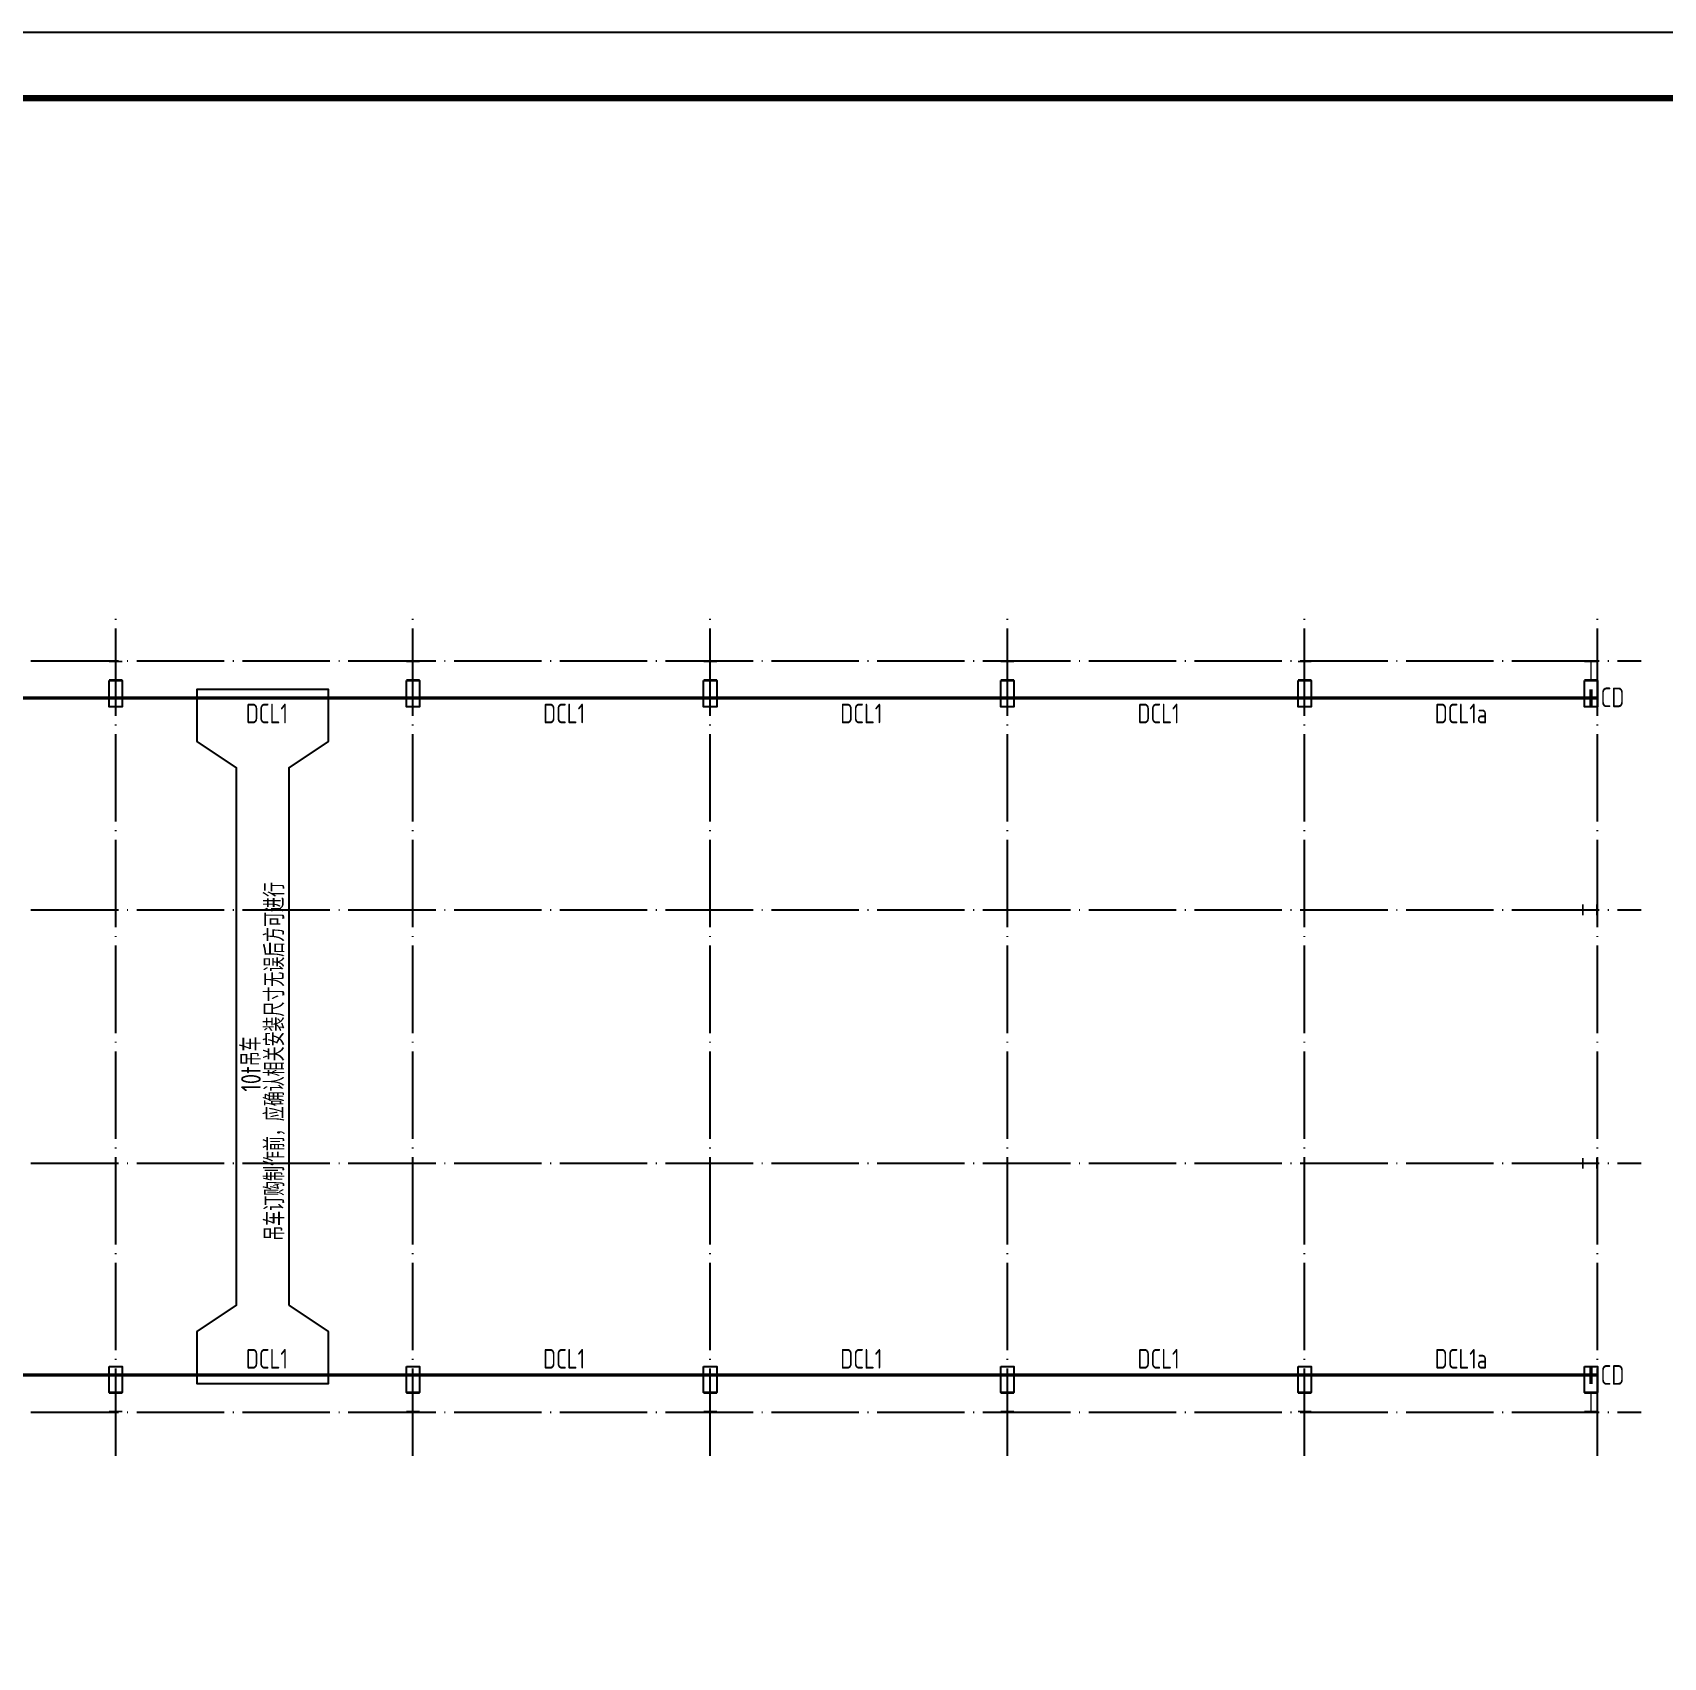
# Model space of a CAD drawing. Extents: x 9834882 to 10005569, y 1691670 to 2510806.
# Drawn here: x 9926492 to 9963802, y 2160667 to 2197857 of the extents above; entities that cross this region are included whole.
import ezdxf

# ---------------------------------------------------------------- set-up
doc = ezdxf.new("R2010")
doc.units = 0
doc.header["$LTSCALE"] = 1000
doc.header["$MEASUREMENT"] = 0
for name, pattern in [('8', [38, 30, -3, 2, -3]), ('DASH', [0.35, 0.25, -0.1]), ('DOTE', [2.42, 2, -0.2, 0.02, -0.2])]:
    doc.linetypes.add(name, pattern=pattern)
for name, color, linetype in [('DCL', 6, 'CONTINUOUS'), ('DOTE', 8, 'DOTE'), ('PUB_TITLE', 4, 'CONTINUOUS'), ('柱', 2, 'CONTINUOUS')]:
    doc.layers.add(name, color=color, linetype=linetype)
doc.styles.add('TSSD_REIN', font='atssdeng.shx', dxfattribs={"width": 0.7, "bigfont": 'atssdchn.shx'})

msp = doc.modelspace()

# ---------------------------------------------------------------- hatches: boundary and pattern name
at = {"layer": '柱'}
for color, points in [(2, [(9928543.9, 2183478.5), (9928243.9, 2183478.5), (9928243.9, 2183446.5), (9928381.9, 2183446.5), (9928381.9, 2183060.5), (9928243.9, 2183060.5), (9928243.9, 2183028.5), (9928543.9, 2183028.5), (9928543.9, 2183060.5), (9928405.9, 2183060.5), (9928405.9, 2183446.5), (9928543.9, 2183446.5)]), (2, [(9935343.9, 2183478.5), (9935043.9, 2183478.5), (9935043.9, 2183446.5), (9935181.9, 2183446.5), (9935181.9, 2183060.5), (9935043.9, 2183060.5), (9935043.9, 2183028.5), (9935343.9, 2183028.5), (9935343.9, 2183060.5), (9935205.9, 2183060.5), (9935205.9, 2183446.5), (9935343.9, 2183446.5)]), (2, [(9942143.9, 2183478.5), (9941843.9, 2183478.5), (9941843.9, 2183446.5), (9941981.9, 2183446.5), (9941981.9, 2183060.5), (9941843.9, 2183060.5), (9941843.9, 2183028.5), (9942143.9, 2183028.5), (9942143.9, 2183060.5), (9942005.9, 2183060.5), (9942005.9, 2183446.5), (9942143.9, 2183446.5)]), (2, [(9948943.9, 2183478.5), (9948643.9, 2183478.5), (9948643.9, 2183446.5), (9948781.9, 2183446.5), (9948781.9, 2183060.5), (9948643.9, 2183060.5), (9948643.9, 2183028.5), (9948943.9, 2183028.5), (9948943.9, 2183060.5), (9948805.9, 2183060.5), (9948805.9, 2183446.5), (9948943.9, 2183446.5)]), (2, [(9955743.9, 2183478.5), (9955443.9, 2183478.5), (9955443.9, 2183446.5), (9955581.9, 2183446.5), (9955581.9, 2183060.5), (9955443.9, 2183060.5), (9955443.9, 2183028.5), (9955743.9, 2183028.5), (9955743.9, 2183060.5), (9955605.9, 2183060.5), (9955605.9, 2183446.5), (9955743.9, 2183446.5)]), (2, [(9962293.9, 2183478.5), (9961993.9, 2183478.5), (9961993.9, 2183446.5), (9962131.9, 2183446.5), (9962131.9, 2183060.5), (9961993.9, 2183060.5), (9961993.9, 2183028.5), (9962293.9, 2183028.5), (9962293.9, 2183060.5), (9962155.9, 2183060.5), (9962155.9, 2183446.5), (9962293.9, 2183446.5)]), (3, [(9962293.9, 2177898.5), (9962293.9, 2177658.5), (9962261.9, 2177658.5), (9962261.9, 2177766.5), (9961975.9, 2177766.5), (9961975.9, 2177658.5), (9961943.9, 2177658.5), (9961943.9, 2177898.5), (9961975.9, 2177898.5), (9961975.9, 2177790.5), (9962261.9, 2177790.5), (9962261.9, 2177898.5)]), (3, [(9962293.9, 2172098.5), (9962293.9, 2171858.5), (9962261.9, 2171858.5), (9962261.9, 2171966.5), (9961975.9, 2171966.5), (9961975.9, 2171858.5), (9961943.9, 2171858.5), (9961943.9, 2172098.5), (9961975.9, 2172098.5), (9961975.9, 2171990.5), (9962261.9, 2171990.5), (9962261.9, 2172098.5)]), (2, [(9928543.9, 2166278.5), (9928243.9, 2166278.5), (9928243.9, 2166310.5), (9928381.9, 2166310.5), (9928381.9, 2166696.5), (9928243.9, 2166696.5), (9928243.9, 2166728.5), (9928543.9, 2166728.5), (9928543.9, 2166696.5), (9928405.9, 2166696.5), (9928405.9, 2166310.5), (9928543.9, 2166310.5)]), (2, [(9935343.9, 2166278.5), (9935043.9, 2166278.5), (9935043.9, 2166310.5), (9935181.9, 2166310.5), (9935181.9, 2166696.5), (9935043.9, 2166696.5), (9935043.9, 2166728.5), (9935343.9, 2166728.5), (9935343.9, 2166696.5), (9935205.9, 2166696.5), (9935205.9, 2166310.5), (9935343.9, 2166310.5)]), (2, [(9942143.9, 2166278.5), (9941843.9, 2166278.5), (9941843.9, 2166310.5), (9941981.9, 2166310.5), (9941981.9, 2166696.5), (9941843.9, 2166696.5), (9941843.9, 2166728.5), (9942143.9, 2166728.5), (9942143.9, 2166696.5), (9942005.9, 2166696.5), (9942005.9, 2166310.5), (9942143.9, 2166310.5)]), (2, [(9948943.9, 2166278.5), (9948643.9, 2166278.5), (9948643.9, 2166310.5), (9948781.9, 2166310.5), (9948781.9, 2166696.5), (9948643.9, 2166696.5), (9948643.9, 2166728.5), (9948943.9, 2166728.5), (9948943.9, 2166696.5), (9948805.9, 2166696.5), (9948805.9, 2166310.5), (9948943.9, 2166310.5)]), (2, [(9955743.9, 2166278.5), (9955443.9, 2166278.5), (9955443.9, 2166310.5), (9955581.9, 2166310.5), (9955581.9, 2166696.5), (9955443.9, 2166696.5), (9955443.9, 2166728.5), (9955743.9, 2166728.5), (9955743.9, 2166696.5), (9955605.9, 2166696.5), (9955605.9, 2166310.5), (9955743.9, 2166310.5)]), (2, [(9962293.9, 2166278.5), (9961993.9, 2166278.5), (9961993.9, 2166310.5), (9962131.9, 2166310.5), (9962131.9, 2166696.5), (9961993.9, 2166696.5), (9961993.9, 2166728.5), (9962293.9, 2166728.5), (9962293.9, 2166696.5), (9962155.9, 2166696.5), (9962155.9, 2166310.5), (9962293.9, 2166310.5)])]:
    msp.add_hatch(color=color, dxfattribs=at).paths.add_polyline_path(points)

# ---------------------------------------------------------------- linework, layer by layer
at = {"layer": 'DCL', "ltscale": 0.05}
for points in [[(9928243.9, 2183028.5), (9928543.9, 2183028.5), (9928543.9, 2182428.5), (9928243.9, 2182428.5)], [(9935043.9, 2183028.5), (9935343.9, 2183028.5), (9935343.9, 2182428.5), (9935043.9, 2182428.5)], [(9941843.9, 2183028.5), (9942143.9, 2183028.5), (9942143.9, 2182428.5), (9941843.9, 2182428.5)], [(9948643.9, 2183028.5), (9948943.9, 2183028.5), (9948943.9, 2182428.5), (9948643.9, 2182428.5)], [(9955443.9, 2183028.5), (9955743.9, 2183028.5), (9955743.9, 2182428.5), (9955443.9, 2182428.5)], [(9961993.9, 2183028.5), (9962293.9, 2183028.5), (9962293.9, 2182428.5), (9961993.9, 2182428.5)], [(9932356.2, 2168728.5), (9933256.2, 2168128.5), (9933256.2, 2166928.5), (9930256.1, 2166928.5), (9930256.1, 2168128.5), (9931156.2, 2168728.5), (9931156.2, 2181028.5), (9930256.1, 2181628.5), (9930256.1, 2182828.5), (9933256.2, 2182828.5), (9933256.2, 2181628.5), (9932356.2, 2181028.5)], [(9928243.9, 2167328.5), (9928543.9, 2167328.5), (9928543.9, 2166728.5), (9928243.9, 2166728.5)], [(9935043.9, 2167328.5), (9935343.9, 2167328.5), (9935343.9, 2166728.5), (9935043.9, 2166728.5)], [(9941843.9, 2167328.5), (9942143.9, 2167328.5), (9942143.9, 2166728.5), (9941843.9, 2166728.5)], [(9948643.9, 2167328.5), (9948943.9, 2167328.5), (9948943.9, 2166728.5), (9948643.9, 2166728.5)], [(9955443.9, 2167328.5), (9955743.9, 2167328.5), (9955743.9, 2166728.5), (9955443.9, 2166728.5)], [(9961993.9, 2167328.5), (9962293.9, 2167328.5), (9962293.9, 2166728.5), (9961993.9, 2166728.5)]]:
    msp.add_lwpolyline(points, close=True, dxfattribs=at)
at = {"layer": 'DCL', "linetype": 'DASH', "ltscale": 2, "const_width": 75}
for points in [[(9908093.9, 2182628.5), (9962293.9, 2182628.5)], [(9908093.9, 2167128.5), (9962293.9, 2167128.5)]]:
    msp.add_lwpolyline(points, dxfattribs=at)
at = {"layer": 'DCL', "color": 5, "ltscale": 2, "const_width": 75}
for points in [[(9962143.9, 2182428.5), (9962143.9, 2182828.5)], [(9962143.9, 2167328.5), (9962143.9, 2166928.5)]]:
    msp.add_lwpolyline(points, dxfattribs=at)
at = {"layer": 'DOTE'}
for p, q in [((9928393.9, 2165278.5), (9928393.9, 2184478.5)), ((9935193.9, 2165278.5), (9935193.9, 2184478.5)), ((9941993.9, 2165278.5), (9941993.9, 2184478.5)), ((9948793.9, 2165278.5), (9948793.9, 2184478.5)), ((9955593.9, 2165278.5), (9955593.9, 2184478.5)), ((9962293.9, 2165278.5), (9962293.9, 2184478.5)), ((9907093.9, 2183478.5), (9963293.9, 2183478.5)), ((9907093.9, 2177778.5), (9963293.9, 2177778.5)), ((9907093.9, 2171978.5), (9963293.9, 2171978.5)), ((9907093.9, 2166278.5), (9963293.9, 2166278.5))]:
    msp.add_line(p, q, dxfattribs=at)
at = {"layer": 'PUB_TITLE'}
msp.add_lwpolyline([(9894118.6, 2134857), (9983218.6, 2134857), (9983218.6, 2197857), (9894118.6, 2197857)], close=True, dxfattribs=at)
at = {"layer": 'PUB_TITLE', "const_width": 150}
msp.add_lwpolyline([(9897868.6, 2136357), (9981718.6, 2136357), (9981718.6, 2196357), (9897868.6, 2196357)], close=True, dxfattribs=at)
at = {"layer": '柱', "color": 2, "const_width": 5}
for points in [[(9928543.9, 2183478.5), (9928243.9, 2183478.5), (9928243.9, 2183446.5), (9928381.9, 2183446.5), (9928381.9, 2183060.5), (9928243.9, 2183060.5), (9928243.9, 2183028.5), (9928543.9, 2183028.5), (9928543.9, 2183060.5), (9928405.9, 2183060.5), (9928405.9, 2183446.5), (9928543.9, 2183446.5)], [(9935343.9, 2183478.5), (9935043.9, 2183478.5), (9935043.9, 2183446.5), (9935181.9, 2183446.5), (9935181.9, 2183060.5), (9935043.9, 2183060.5), (9935043.9, 2183028.5), (9935343.9, 2183028.5), (9935343.9, 2183060.5), (9935205.9, 2183060.5), (9935205.9, 2183446.5), (9935343.9, 2183446.5)], [(9942143.9, 2183478.5), (9941843.9, 2183478.5), (9941843.9, 2183446.5), (9941981.9, 2183446.5), (9941981.9, 2183060.5), (9941843.9, 2183060.5), (9941843.9, 2183028.5), (9942143.9, 2183028.5), (9942143.9, 2183060.5), (9942005.9, 2183060.5), (9942005.9, 2183446.5), (9942143.9, 2183446.5)], [(9948943.9, 2183478.5), (9948643.9, 2183478.5), (9948643.9, 2183446.5), (9948781.9, 2183446.5), (9948781.9, 2183060.5), (9948643.9, 2183060.5), (9948643.9, 2183028.5), (9948943.9, 2183028.5), (9948943.9, 2183060.5), (9948805.9, 2183060.5), (9948805.9, 2183446.5), (9948943.9, 2183446.5)], [(9955743.9, 2183478.5), (9955443.9, 2183478.5), (9955443.9, 2183446.5), (9955581.9, 2183446.5), (9955581.9, 2183060.5), (9955443.9, 2183060.5), (9955443.9, 2183028.5), (9955743.9, 2183028.5), (9955743.9, 2183060.5), (9955605.9, 2183060.5), (9955605.9, 2183446.5), (9955743.9, 2183446.5)], [(9962293.9, 2183478.5), (9961993.9, 2183478.5), (9961993.9, 2183446.5), (9962131.9, 2183446.5), (9962131.9, 2183060.5), (9961993.9, 2183060.5), (9961993.9, 2183028.5), (9962293.9, 2183028.5), (9962293.9, 2183060.5), (9962155.9, 2183060.5), (9962155.9, 2183446.5), (9962293.9, 2183446.5)], [(9928543.9, 2166278.5), (9928243.9, 2166278.5), (9928243.9, 2166310.5), (9928381.9, 2166310.5), (9928381.9, 2166696.5), (9928243.9, 2166696.5), (9928243.9, 2166728.5), (9928543.9, 2166728.5), (9928543.9, 2166696.5), (9928405.9, 2166696.5), (9928405.9, 2166310.5), (9928543.9, 2166310.5)], [(9935343.9, 2166278.5), (9935043.9, 2166278.5), (9935043.9, 2166310.5), (9935181.9, 2166310.5), (9935181.9, 2166696.5), (9935043.9, 2166696.5), (9935043.9, 2166728.5), (9935343.9, 2166728.5), (9935343.9, 2166696.5), (9935205.9, 2166696.5), (9935205.9, 2166310.5), (9935343.9, 2166310.5)], [(9942143.9, 2166278.5), (9941843.9, 2166278.5), (9941843.9, 2166310.5), (9941981.9, 2166310.5), (9941981.9, 2166696.5), (9941843.9, 2166696.5), (9941843.9, 2166728.5), (9942143.9, 2166728.5), (9942143.9, 2166696.5), (9942005.9, 2166696.5), (9942005.9, 2166310.5), (9942143.9, 2166310.5)], [(9948943.9, 2166278.5), (9948643.9, 2166278.5), (9948643.9, 2166310.5), (9948781.9, 2166310.5), (9948781.9, 2166696.5), (9948643.9, 2166696.5), (9948643.9, 2166728.5), (9948943.9, 2166728.5), (9948943.9, 2166696.5), (9948805.9, 2166696.5), (9948805.9, 2166310.5), (9948943.9, 2166310.5)], [(9955743.9, 2166278.5), (9955443.9, 2166278.5), (9955443.9, 2166310.5), (9955581.9, 2166310.5), (9955581.9, 2166696.5), (9955443.9, 2166696.5), (9955443.9, 2166728.5), (9955743.9, 2166728.5), (9955743.9, 2166696.5), (9955605.9, 2166696.5), (9955605.9, 2166310.5), (9955743.9, 2166310.5)], [(9962293.9, 2166278.5), (9961993.9, 2166278.5), (9961993.9, 2166310.5), (9962131.9, 2166310.5), (9962131.9, 2166696.5), (9961993.9, 2166696.5), (9961993.9, 2166728.5), (9962293.9, 2166728.5), (9962293.9, 2166696.5), (9962155.9, 2166696.5), (9962155.9, 2166310.5), (9962293.9, 2166310.5)]]:
    msp.add_lwpolyline(points, close=True, dxfattribs=at)
at = {"layer": '柱', "color": 3, "const_width": 5}
for points in [[(9962293.9, 2177898.5), (9962293.9, 2177658.5), (9962261.9, 2177658.5), (9962261.9, 2177766.5), (9961975.9, 2177766.5), (9961975.9, 2177658.5), (9961943.9, 2177658.5), (9961943.9, 2177898.5), (9961975.9, 2177898.5), (9961975.9, 2177790.5), (9962261.9, 2177790.5), (9962261.9, 2177898.5)], [(9962293.9, 2172098.5), (9962293.9, 2171858.5), (9962261.9, 2171858.5), (9962261.9, 2171966.5), (9961975.9, 2171966.5), (9961975.9, 2171858.5), (9961943.9, 2171858.5), (9961943.9, 2172098.5), (9961975.9, 2172098.5), (9961975.9, 2171990.5), (9962261.9, 2171990.5), (9962261.9, 2172098.5)]]:
    msp.add_lwpolyline(points, close=True, dxfattribs=at)

# ---------------------------------------------------------------- texts
at = {"layer": 'DCL', "color": 5, "ltscale": 0.05, "style": 'TSSD_REIN', "width": 0.8}
for p in [(9962366, 2182416.5), (9962366, 2166907.7)]:
    msp.add_text('CD', height=450, dxfattribs=at).set_placement(p)
at = {"layer": 'DCL', "ltscale": 0.05, "style": 'TSSD_REIN', "width": 0.8}
for s, p in [('DCL1', (9931370.9, 2182047.1)), ('DCL1', (9938170.9, 2182047.1)), ('DCL1', (9944970.9, 2182047.1)), ('DCL1', (9951770.9, 2182047.1)), ('DCL1a', (9958570.9, 2182047.1)), ('DCL1', (9931370.9, 2167277.1)), ('DCL1', (9938170.9, 2167277.1)), ('DCL1', (9944970.9, 2167277.1)), ('DCL1', (9951770.9, 2167277.1)), ('DCL1a', (9958570.9, 2167277.1))]:
    msp.add_text(s, height=450, dxfattribs=at).set_placement(p)
at = {"layer": 'DCL', "color": 2, "linetype": '8', "ltscale": 0.05, "style": 'TSSD_REIN', "width": 0.8}
for s, p in [('吊车订购制作前，应确认相关安装尺寸无误后方可进行', (9932250.5, 2170205.1)), ('10t吊车', (9931712.1, 2173615.7))]:
    msp.add_text(s, height=450, rotation=90, dxfattribs=at).set_placement(p)

doc.saveas('drawing.dxf')
